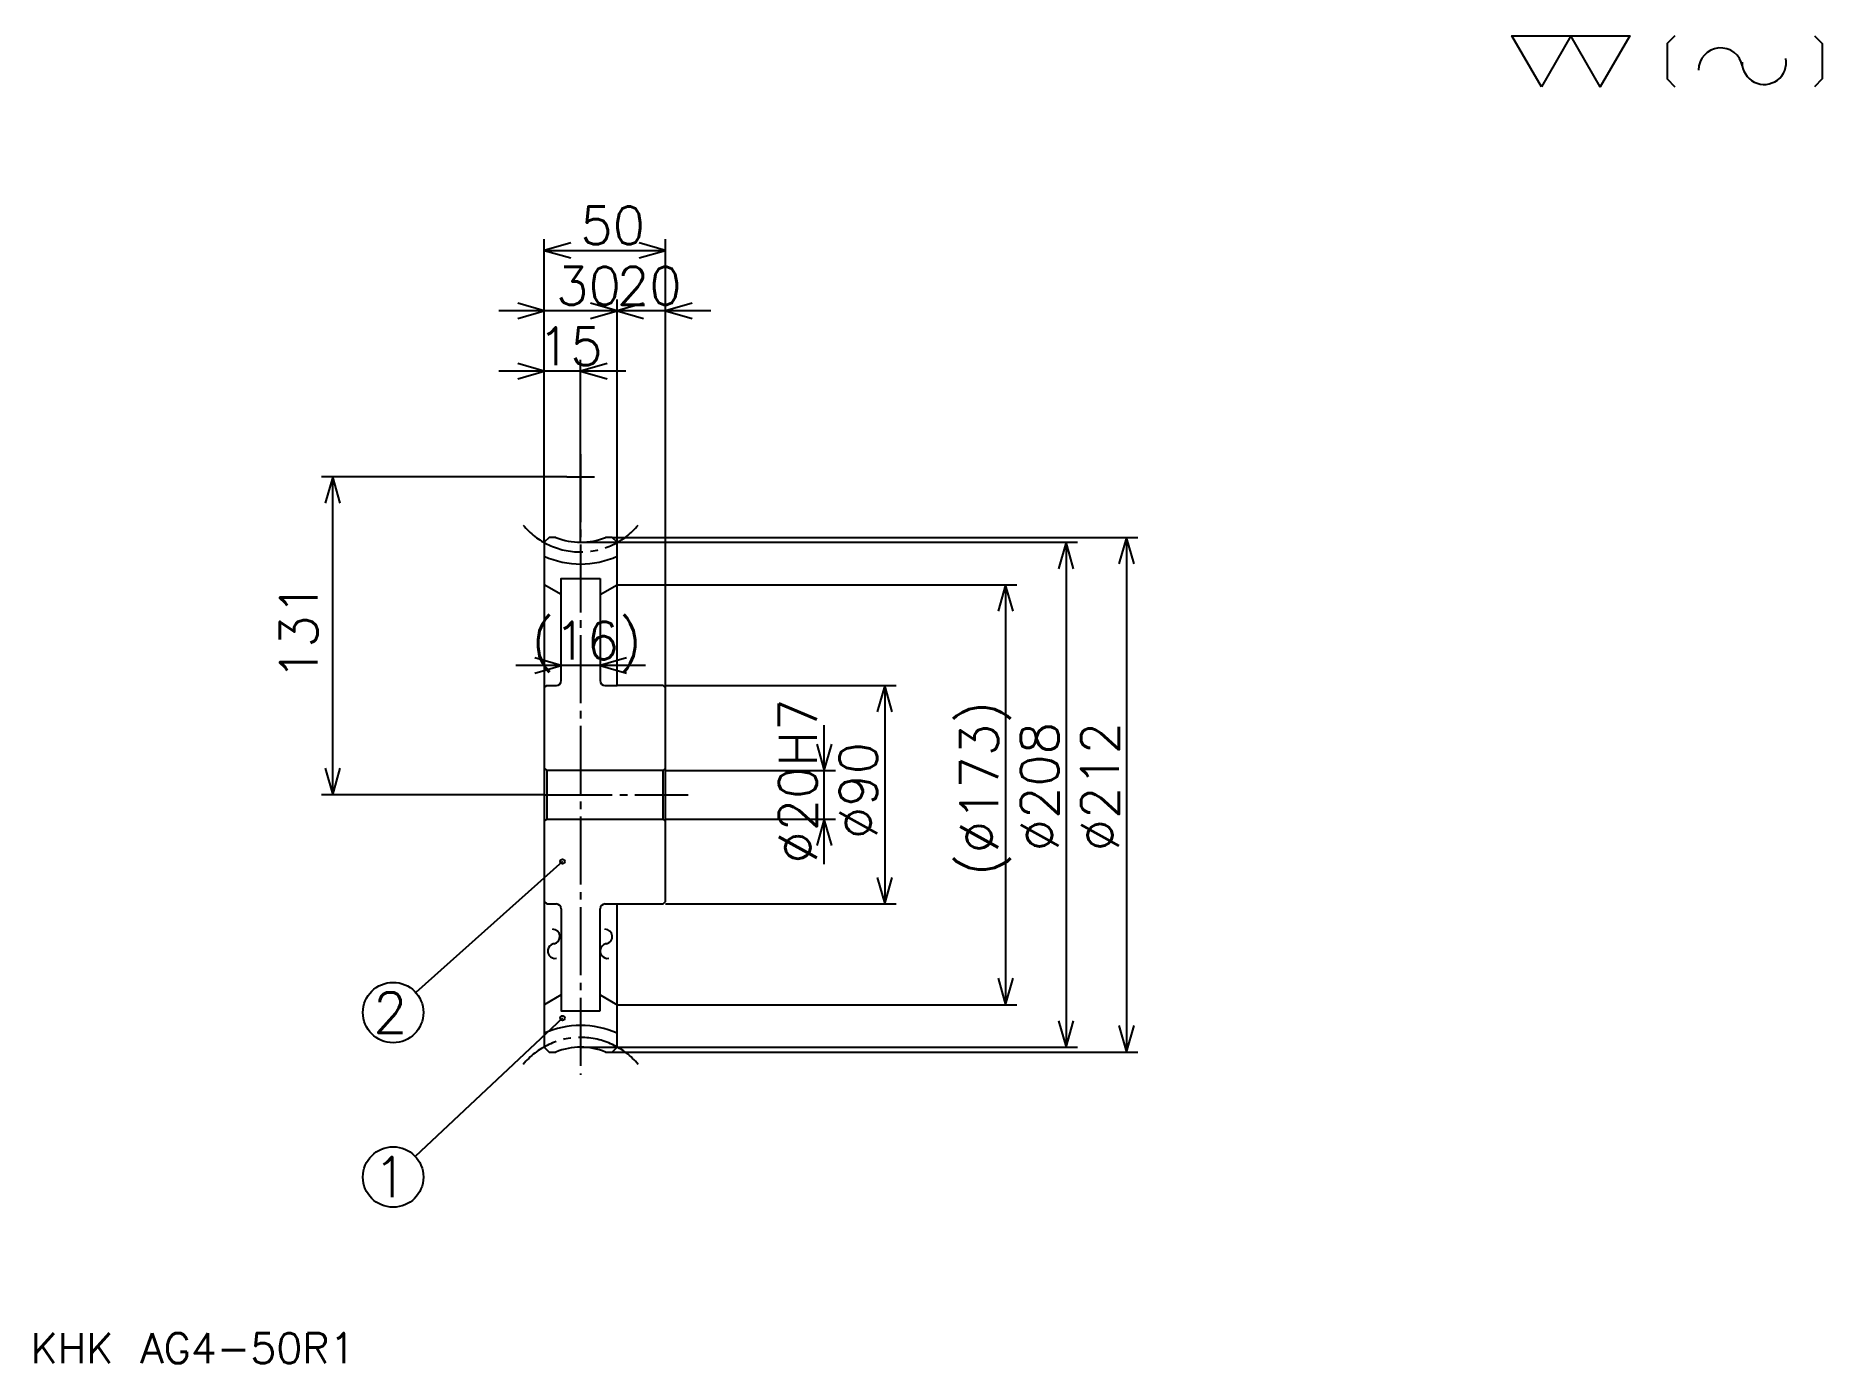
# Model space of a CAD drawing. Extents: x 33 to 769, y 34 to 581.
import ezdxf

# ---------------------------------------------------------------- set-up
doc = ezdxf.new("R2010")
doc.units = 0
doc.linetypes.add('DASHDOT', pattern=[37.333333, 28, -3.111111, 3.111111, -3.111111])
doc.layers.get('0').update_dxf_attribs({"linetype": 'CONTINUOUS'})
doc.layers.add('DASHDOT', color=6, linetype='DASHDOT')
doc.styles.add('KANJI', font='TXT', dxfattribs={"bigfont": 'BIGFONT'})

msp = doc.modelspace()

# ---------------------------------------------------------------- linework, layer by layer
at = {"color": 5}
for p, q in [((242.666656, 374.402771), (242.666656, 497.291687)), ((292.666656, 374.402771), (292.666656, 497.291687)), ((242.666656, 492.625), (292.666656, 492.625)), ((272.666656, 374.402771), (272.666656, 472.402771)), ((291.333313, 467.736115), (223.999985, 467.736115)), ((311.333313, 467.736115), (253.999985, 467.736115)), ((276.333313, 442.847229), (223.999985, 442.847229)), ((257.666656, 399.402771), (257.666656, 447.513885)), ((251.999985, 399.402771), (150.88887, 399.402771)), ((155.555542, 268.402771), (155.555542, 399.402771)), ((257.666656, 372.402771), (257.666656, 399.402771)), ((242.666656, 372.402771), (242.666656, 374.402771)), ((257.666656, 372.402771), (292.666656, 372.402771)), ((270.666656, 374.402771), (292.666656, 374.402771)), ((272.666656, 372.402771), (272.666656, 374.402771)), ((292.666656, 374.402771), (487.111084, 374.402771)), ((292.666656, 312.402771), (292.666656, 374.402771)), ((292.666656, 372.402771), (462.222229, 372.402771)), ((457.555542, 372.402771), (457.555542, 164.402771)), ((482.444427, 374.402771), (482.444427, 162.402771)), ((272.666656, 354.902771), (292.666656, 354.902771)), ((292.666656, 354.902771), (437.333313, 354.902771)), ((432.666656, 354.902771), (432.666656, 181.902771)), ((284.333313, 321.625), (230.999985, 321.625)), ((292.666656, 313.402771), (387.555542, 313.402771)), ((382.888885, 313.402771), (382.888885, 223.402771)), ((358, 239.736099), (358, 297.069427)), ((292.666656, 278.402771), (362.666656, 278.402771)), ((242.666656, 268.402771), (150.888885, 268.402771)), ((292.666656, 258.402771), (362.666656, 258.402771)), ((250.166656, 240.902771), (189.729187, 186.966537)), ((292.666656, 223.402771), (387.555542, 223.402771)), ((272.666656, 181.902771), (292.666656, 181.902771)), ((292.666656, 181.902771), (437.333313, 181.902771)), ((250.166656, 176.402771), (189.516129, 119.449265)), ((257.666656, 164.402771), (292.666656, 164.402771)), ((270.666656, 162.402771), (292.666656, 162.402771)), ((292.666656, 164.402771), (462.222229, 164.402771)), ((292.666656, 162.402771), (487.111084, 162.402771))]:
    msp.add_line(p, q, dxfattribs=at)
at = {"color": 4}
for p, q in [((249.666656, 350.861328), (242.666656, 354.902771)), ((265.666656, 357.402771), (265.666656, 315.402771)), ((265.666656, 350.861328), (272.666656, 354.902771)), ((267.666656, 313.402771), (272.666656, 313.402771)), ((292.666656, 279.402771), (291.666656, 278.402771)), ((242.666656, 257.402771), (243.666656, 258.402771)), ((292.666656, 257.402771), (291.666656, 258.402771)), ((265.666656, 179.402771), (265.666656, 221.402771)), ((267.666656, 223.402771), (272.666656, 223.402771)), ((249.666656, 185.944214), (242.666656, 181.902771)), ((265.666656, 185.944214), (272.666656, 181.902771))]:
    msp.add_line(p, q, dxfattribs=at)
at = {"color": 7}
for points in [[(653.333313, 560), (641.199951, 581.031128), (689.733337, 581.031128), (677.599976, 560), (665.466675, 581.031128), (653.333313, 560)], [(708.337769, 581.031128), (705.102173, 577.795532), (705.102173, 563.235535), (708.337769, 560)], [(765.76886, 581.031128), (769.004395, 577.795532), (769.004395, 563.235535), (765.76886, 560)]]:
    msp.add_lwpolyline(points, dxfattribs=at)
at = {"color": 5}
for points in [[(253.555542, 495.736115), (242.666656, 492.625), (253.555542, 489.513885)], [(281.777771, 489.513885), (292.666656, 492.625), (281.777771, 495.736115)], [(231.777771, 464.625), (242.666656, 467.736115), (231.777771, 470.847229)], [(261.777771, 464.625), (272.666656, 467.736115), (261.777771, 470.847229)], [(283.555542, 470.847229), (272.666656, 467.736115), (283.555542, 464.625)], [(303.555542, 470.847229), (292.666656, 467.736115), (303.555542, 464.625)], [(231.777771, 439.736084), (242.666656, 442.847229), (231.777771, 445.958313)], [(268.555542, 445.958313), (257.666656, 442.847229), (268.555542, 439.736084)], [(158.666656, 388.513885), (155.555542, 399.402771), (152.444427, 388.513885)], [(460.666656, 361.513885), (457.555542, 372.402771), (454.444427, 361.513885)], [(485.555542, 363.513885), (482.444427, 374.402771), (479.333313, 363.513885)], [(435.777771, 344.013885), (432.666656, 354.902771), (429.555542, 344.013885)], [(238.777771, 318.513885), (249.666656, 321.625), (238.777771, 324.736115)], [(276.555542, 324.736115), (265.666656, 321.625), (276.555542, 318.513885)], [(386, 302.513885), (382.888885, 313.402771), (379.777771, 302.513885)], [(354.888885, 289.291656), (358, 278.402771), (361.111115, 289.291656)], [(152.444427, 279.291656), (155.555542, 268.402771), (158.666656, 279.291656)], [(361.111115, 247.513885), (358, 258.402771), (354.888885, 247.513885)], [(379.777771, 234.291656), (382.888885, 223.402771), (386, 234.291656)], [(429.555542, 192.791656), (432.666656, 181.902771), (435.777771, 192.791656)], [(454.444427, 175.291656), (457.555542, 164.402771), (460.666656, 175.291656)], [(479.333313, 173.291656), (482.444427, 162.402771), (485.555542, 173.291656)]]:
    msp.add_lwpolyline(points, dxfattribs=at)
at = {"color": 4}
for points in [[(247.468613, 374.402771), (244.666656, 374.402771), (242.666656, 372.402771), (242.666656, 257.402771)], [(267.864685, 162.402771), (270.666656, 162.402771), (272.666656, 164.402771), (272.666656, 223.402771), (291.666656, 223.402771), (292.666656, 224.402771), (292.666656, 312.402771), (291.666656, 313.402771), (272.666656, 313.402771), (272.666656, 372.402771), (270.666656, 374.402771), (267.864685, 374.402771)], [(249.666656, 315.402771), (249.666656, 357.402771), (265.666656, 357.402771)], [(242.666656, 312.402771), (243.666656, 313.402771), (247.666656, 313.402771)], [(242.666656, 279.402771), (243.666656, 278.402771), (243.666656, 258.402771), (291.666656, 258.402771), (291.666656, 278.402771), (243.666656, 278.402771)], [(242.666656, 257.402771), (242.666656, 164.402771), (244.666656, 162.402771), (247.468613, 162.402771)], [(242.666656, 224.402771), (243.666656, 223.402771), (247.666656, 223.402771)], [(249.666656, 221.402771), (249.666656, 179.402771), (265.666656, 179.402771)]]:
    msp.add_lwpolyline(points, dxfattribs=at)
at = {"color": 5}
for centre, radius in [((250.166656, 240.902771), 0.933333), ((180.444427, 178.680542), 12.444444), ((250.166656, 176.402771), 0.933333), ((180.444427, 110.930542), 12.444444)]:
    msp.add_circle(centre, radius, dxfattribs=at)
at = {"color": 7}
for centre, radius, start, end in [((727.144409, 566.913147), 9.1, 10, 180), ((745.067932, 570.073547), 9.1, 180, 10), ((247.128952, 204.019928), 3.033333, 90, 280), ((246.075485, 209.994446), 3.033333, 280, 90), ((268.728943, 204.019928), 3.033333, 90, 280), ((267.675476, 209.994446), 3.033333, 280, 90)]:
    msp.add_arc(centre, radius, start, end, dxfattribs=at)
at = {"color": 4}
for centre, radius, start, end in [((257.666656, 399.402771), 27, 247.808394163, 292.191603888), ((257.666656, 399.402771), 36, 245.375681716, 294.624318284), ((247.666656, 315.402771), 2, 270, 0), ((267.666656, 315.402771), 2, 180, 270), ((247.666656, 221.402771), 2, 0, 90), ((267.666656, 221.402771), 2, 90, 180), ((257.666656, 137.402771), 36, 65.375681716, 114.624318284), ((257.666656, 137.402771), 27, 67.808396112, 112.191605837)]:
    msp.add_arc(centre, radius, start, end, dxfattribs=at)
at = {"layer": 'DASHDOT', "color": 7}
for p, q in [((257.666656, 408.736084), (257.666656, 153.069427)), ((251.999985, 399.402771), (263.333313, 399.402771)), ((242.666656, 268.402771), (302, 268.402771))]:
    msp.add_line(p, q, dxfattribs=at)
for centre, start, end in [((257.666656, 399.402771), 219.999998481, 320.000003523), ((257.666656, 137.402771), 39.999996477, 140.000001519)]:
    msp.add_arc(centre, 31, start, end, dxfattribs=at)

# ---------------------------------------------------------------- texts
at = {"color": 7, "style": 'KANJI'}
for s, height, p in [('50', 15.555556, (257.555542, 495.113892)), ('30', 15.555556, (247.555542, 470.225006)), ('20', 15.555556, (272.555542, 470.225006)), ('15', 15.555556, (240.055542, 445.336121)), ('(16)', 15.555556, (237.444427, 324.113892)), ('2', 16.592593, (172.148132, 170.384247)), ('1', 16.592593, (172.148132, 102.634247)), ('KHK AG4-50R1', 12.444444, (31.111111, 34.222221))]:
    msp.add_text(s, height=height, dxfattribs=at).set_placement(p)
for s, p in [('131', (149.333313, 315.625)), ('%%c20H7', (354.888885, 240.013885)), ('(%%c173)', (429.555542, 234.958328)), ('%%c208', (454.444427, 245.069427)), ('%%c212', (479.333313, 245.069443)), ('%%c90', (379.777771, 250.125))]:
    msp.add_text(s, height=15.555556, rotation=90, dxfattribs=at).set_placement(p)

doc.saveas('drawing.dxf')
